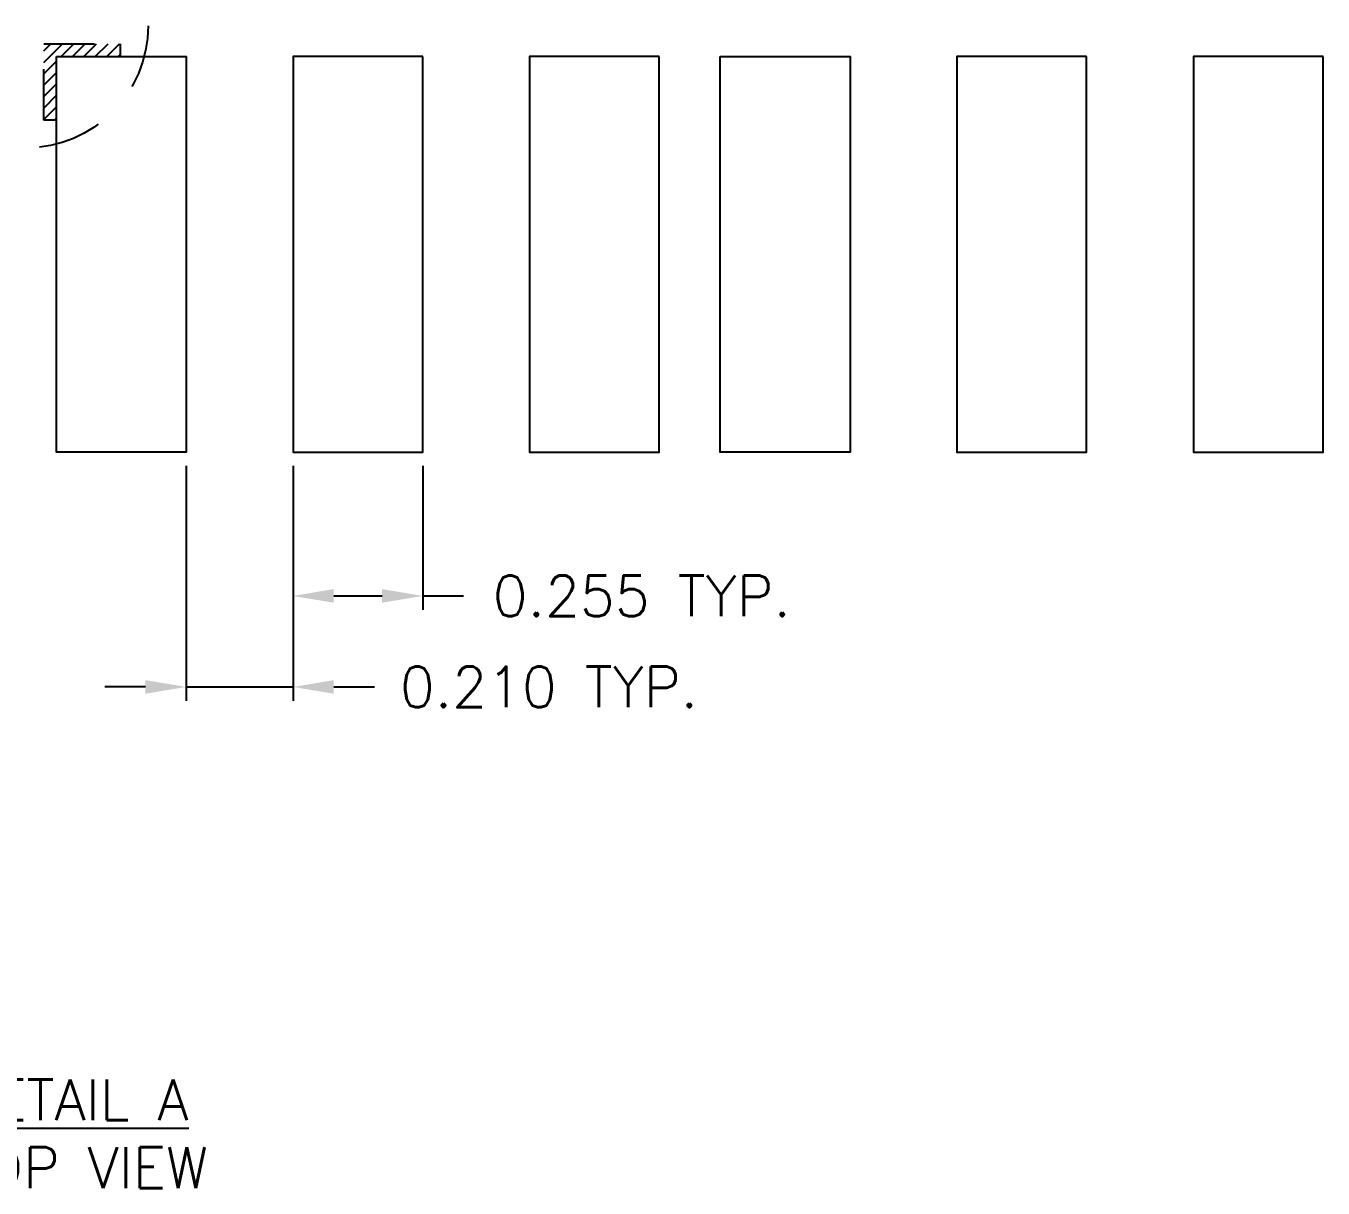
# Model space of a CAD drawing. Header units: millimetres. Extents: x 414.88 to 423.53, y 107.94 to 113.86.
# Drawn here: x 417.514 to 420.064, y 108 to 110.284 of the extents above; entities that cross this region are included whole.
import ezdxf

# ---------------------------------------------------------------- set-up
doc = ezdxf.new("R2010")
doc.units = ezdxf.units.MM
doc.header["$LTSCALE"] = 0.5
doc.header["$PDMODE"] = 98
doc.linetypes.add('HIDDEN', pattern=[0.375, 0.25, -0.125])
for name, color, linetype in [('1D', 4, 'Continuous'), ('BTM', 7, 'HIDDEN'), ('DIM', 3, 'Continuous'), ('HEB', 4, 'Continuous')]:
    doc.layers.add(name, color=color, linetype=linetype)
doc.styles.add('SIMPLEX', font='simplex.shx')
doc.dimstyles.new('Standard3', dxfattribs={"dimtxt": 0.08, "dimasz": 0.08, "dimexe": 0.027, "dimexo": 0.027, "dimgap": 0.027, "dimtad": 1, "dimdec": 3, "dimrnd": 0.0005, "dimzin": 1, "dimtxsty": 'SIMPLEX', "dimcen": 0.1905, "dimclrd": 256, "dimclre": 256, "dimclrt": 256, "dimazin": 3, "dimtp": 0.03, "dimtm": 0.05, "dimtfac": 0.8, "dimtdec": 3, "dimtmove": 0, "dimatfit": 3, "dimfxl": 0.05, "dimtzin": 4, "dimlwd": -1, "dimlwe": -1})

# ---------------------------------------------------------------- blocks, each defined once
blk = doc.blocks.new('*D172')
at = {"layer": 'Defpoints', "color": 0, "ltscale": 0.001, "transparency": 16777216}
for p in [(417.8294, 109.4469), (418.0394, 109.4469), (418.0394, 108.9851)]:
    blk.add_point(p, dxfattribs=at)
at = {"layer": 'DIM', "ltscale": 0.001, "transparency": 16777216}
for p, q in [((417.8294, 109.4199), (417.8294, 108.9581)), ((418.0394, 109.4199), (418.0394, 108.9581)), ((417.7494, 108.9851), (417.6694, 108.9851)), ((417.8294, 108.9851), (418.0394, 108.9851)), ((418.1194, 108.9851), (418.1994, 108.9851))]:
    blk.add_line(p, q, dxfattribs=at)
for points in [[(417.7494, 108.9985), (417.7494, 108.9718), (417.8294, 108.9851)], [(418.1194, 108.9985), (418.1194, 108.9718), (418.0394, 108.9851)]]:
    blk.add_solid(points, dxfattribs=at)
at = {"layer": 'DIM', "ltscale": 0.001, "transparency": 16777216, "insert": (418.5426, 108.9851), "char_height": 0.08, "attachment_point": 5, "style": 'SIMPLEX'}
blk.add_mtext('\\A1;0.210 TYP.', dxfattribs=at)
blk = doc.blocks.new('*D173')
at = {"layer": 'Defpoints', "color": 0, "ltscale": 0.001, "transparency": 16777216}
for p in [(418.0394, 109.4469), (418.2944, 109.4469), (418.2944, 109.164)]:
    blk.add_point(p, dxfattribs=at)
at = {"layer": 'DIM', "ltscale": 0.001, "transparency": 16777216}
for p, q in [((418.0394, 109.4199), (418.0394, 109.137)), ((418.2944, 109.4199), (418.2944, 109.137)), ((418.1194, 109.164), (418.2144, 109.164)), ((418.2944, 109.164), (418.3744, 109.164))]:
    blk.add_line(p, q, dxfattribs=at)
for points in [[(418.1194, 109.1774), (418.1194, 109.1507), (418.0394, 109.164)], [(418.2144, 109.1774), (418.2144, 109.1507), (418.2944, 109.164)]]:
    blk.add_solid(points, dxfattribs=at)
at = {"layer": 'DIM', "ltscale": 0.001, "transparency": 16777216, "insert": (418.7252, 109.164), "char_height": 0.08, "attachment_point": 5, "style": 'SIMPLEX'}
blk.add_mtext('\\A1;0.255 TYP.', dxfattribs=at)

msp = doc.modelspace()

# ---------------------------------------------------------------- hatches: boundary and pattern name
at = {"layer": 'HEB'}
h = msp.add_hatch(dxfattribs=at)
h.set_pattern_fill('ANSI31', color=256, scale=0.005)
h.set_pattern_definition([(45, (417.602493, 110.333299), (-0.01122532, 0.01122532), [])])
h.paths.add_polyline_path([(417.6994, 110.3444), (417.5744, 110.3444), (417.5744, 110.4694), (417.5494, 110.4694), (417.5494, 110.3194), (417.6994, 110.3194)])
h.paths.add_polyline_path([(417.4794, 110.4694), (417.4544, 110.4694), (417.4544, 110.3444), (417.3294, 110.3444), (417.3294, 110.3194), (417.4794, 110.3194)])
h.paths.add_polyline_path([(417.4794, 110.2494), (417.3294, 110.2494), (417.3294, 110.2244), (417.4544, 110.2244), (417.4544, 110.0994), (417.4794, 110.0994)])
h.paths.add_polyline_path([(417.6994, 110.2494), (417.5494, 110.2494), (417.5494, 110.0994), (417.5744, 110.0994), (417.5744, 110.2244), (417.6994, 110.2244)])
h.paths.add_polyline_path([(418.5919, 111.2119), (418.5419, 111.2119, -0.414214), (418.4919, 111.2619), (418.4919, 111.1719), (418.5919, 111.1719)])
h.paths.add_polyline_path([(418.5669, 111.4369), (418.4919, 111.4369), (418.4919, 111.3119, -0.414214), (418.5419, 111.3619), (418.5669, 111.3619)])
h.paths.add_polyline_path([(418.5669, 111.5294), (418.4919, 111.5294), (418.4919, 111.4369), (418.5669, 111.4369)])
h.paths.add_polyline_path([(417.8419, 110.7019), (417.7419, 110.7019), (417.7419, 110.6619), (417.7919, 110.6619, -0.414214), (417.8419, 110.6119)], flags=17)
h.paths.add_polyline_path([(417.8419, 110.5619, -0.414214), (417.7919, 110.5119), (417.7669, 110.5119), (417.7669, 110.4369), (417.8419, 110.4369)])
h.paths.add_polyline_path([(417.8419, 110.4369), (417.7669, 110.4369), (417.7669, 110.3444), (417.8419, 110.3444)])
h.paths.add_polyline_path([(418.5669, 110.4369), (418.4919, 110.4369), (418.4919, 110.3444), (418.5669, 110.3444)])
h.paths.add_polyline_path([(418.5669, 110.5119), (418.5419, 110.5119, -0.414214), (418.4919, 110.5619), (418.4919, 110.4369), (418.5669, 110.4369)])
h.paths.add_polyline_path([(418.5919, 110.7019), (418.4919, 110.7019), (418.4919, 110.6119, -0.414214), (418.5419, 110.6619), (418.5919, 110.6619)])
h.paths.add_polyline_path([(418.5919, 110.8619), (418.5419, 110.8619, -0.414214), (418.4919, 110.9119), (418.4919, 110.8219), (418.5919, 110.8219)])
h.paths.add_polyline_path([(418.5919, 111.0519), (418.4919, 111.0519), (418.4919, 110.9619, -0.414214), (418.5419, 111.0119), (418.5919, 111.0119)])
h.paths.add_polyline_path([(417.8419, 111.2619, -0.414214), (417.7919, 111.2119), (417.7419, 111.2119), (417.7419, 111.1719), (417.8419, 111.1719)], flags=17)
h.paths.add_polyline_path([(417.8419, 111.4369), (417.7669, 111.4369), (417.7669, 111.3619), (417.7919, 111.3619, -0.414214), (417.8419, 111.3119)])
h.paths.add_polyline_path([(417.8419, 111.5294), (417.7669, 111.5294), (417.7669, 111.4369), (417.8419, 111.4369)])
h.paths.add_polyline_path([(418.0919, 111.3619), (417.9619, 111.3619), (417.9619, 111.1057), (417.9063, 111.0519), (417.7419, 111.0519), (417.7419, 111.0119), (417.9369, 111.0119), (418.0919, 111.1619)])
h.paths.add_polyline_path([(418.3719, 111.3619), (418.2419, 111.3619), (418.2419, 111.1899), (418.2969, 111.1349), (418.2969, 110.7389), (418.2419, 110.6839), (418.2419, 110.5119), (418.3719, 110.5119)])
h.paths.add_polyline_path([(418.0919, 110.7119), (417.9369, 110.8619), (417.7419, 110.8619), (417.7419, 110.8219), (417.9063, 110.8219), (417.9619, 110.7681), (417.9619, 110.5119), (418.0919, 110.5119)])

# ---------------------------------------------------------------- linework, layer by layer
at = {"ltscale": 0.5}
for points in [[(417.5744, 110.2244), (417.8294, 110.2244), (417.8294, 109.4469), (417.5744, 109.4469)], [(418.2944, 110.2244), (418.0394, 110.2244), (418.0394, 109.4469), (418.2944, 109.4469)], [(418.7594, 110.2244), (418.5044, 110.2244), (418.5044, 109.4469), (418.7594, 109.4469)], [(418.8794, 110.2244), (419.1344, 110.2244), (419.1344, 109.4469), (418.8794, 109.4469)], [(419.5994, 110.2244), (419.3444, 110.2244), (419.3444, 109.4469), (419.5994, 109.4469)], [(420.0644, 110.2244), (419.8094, 110.2244), (419.8094, 109.4469), (420.0644, 109.4469)]]:
    msp.add_lwpolyline(points, close=True, dxfattribs=at)
at = {"linetype": 'HIDDEN'}
msp.add_circle((417.5144, 110.2844), 0.24, dxfattribs=at)
at = {"layer": 'BTM', "linetype": 'HIDDEN', "ltscale": 0.2}
msp.add_lwpolyline([(417.5744, 110.0994), (417.5494, 110.0994), (417.5494, 110.2494), (417.6994, 110.2494), (417.6994, 110.2244)], dxfattribs=at)

# ---------------------------------------------------------------- texts
at = {"layer": '1D', "ltscale": 0.1, "insert": (417.3784, 108.2135), "char_height": 0.08, "width": 0.781911, "attachment_point": 1, "style": 'SIMPLEX'}
msp.add_mtext('{\\LDETAIL A}\\PTOP VIEW', dxfattribs=at)

# ---------------------------------------------------------------- dimensions: what is measured, and where the dimension line sits
at = {"layer": 'DIM', "ltscale": 0.001}
for base, p1, p2, picture, middle in [((418.0394, 108.9851), (417.8294, 109.4469), (418.0394, 109.4469), '*D172', (418.5426, 108.9851)), ((418.2944, 109.164), (418.0394, 109.4469), (418.2944, 109.4469), '*D173', (418.7252, 109.164))]:
    dim = msp.add_linear_dim(base=base, p1=p1, p2=p2, text='<> TYP.', dimstyle='Standard3', dxfattribs=at)
    dim.commit()
    dim.dimension.update_dxf_attribs({"geometry": picture, "text_midpoint": middle})

doc.saveas('drawing.dxf')
